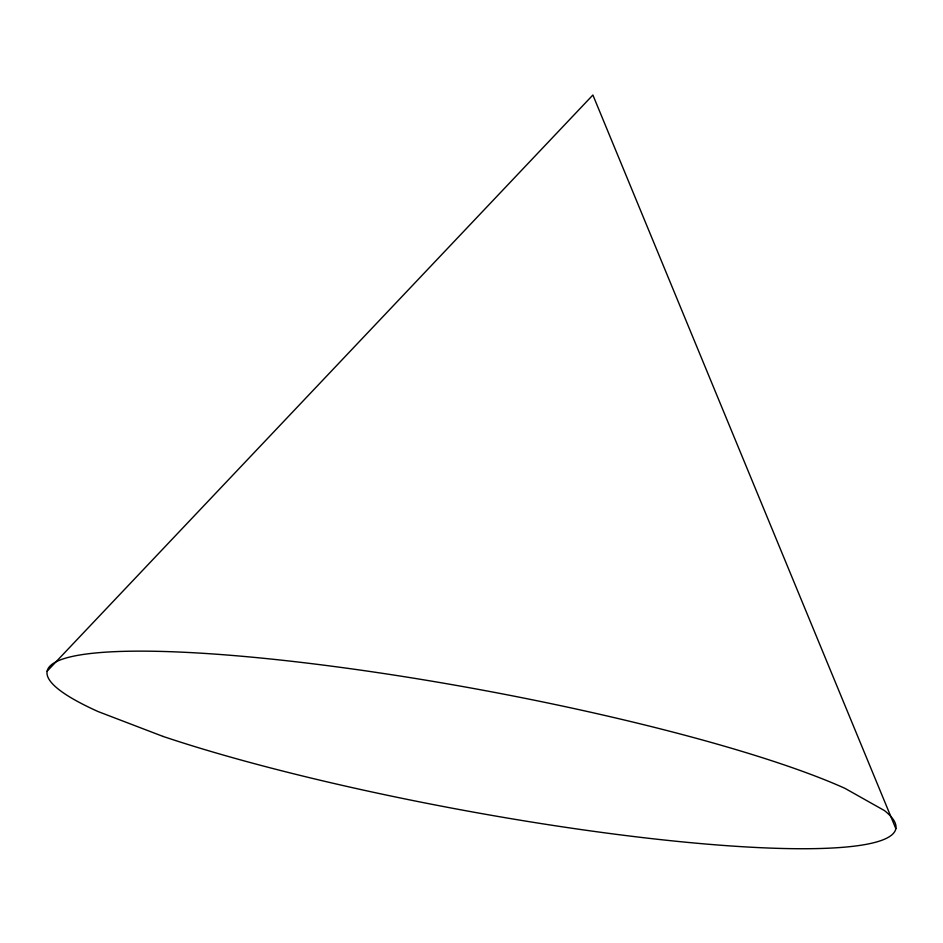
<?xml version="1.0" encoding="UTF-8"?>
<svg xmlns="http://www.w3.org/2000/svg" width="943" height="943" viewBox="0 0 943 943"><rect width="100%" height="100%" fill="white"/><g stroke="black" fill="none" stroke-linecap="round" stroke-linejoin="round"><path stroke-width="1.41" d="M47.15 671.18L592.888 95.019L895.85 828.697M163.08 736.436L98.096 711.564A431.599 60.812 10.5 0 1 269.568 658.898A431.599 60.812 10.5 0 1 844.904 788.324L884.451 810.579A431.599 60.812 10.5 0 1 673.432 840.979A431.599 60.812 10.5 0 1 163.08 736.436"/></g></svg>
